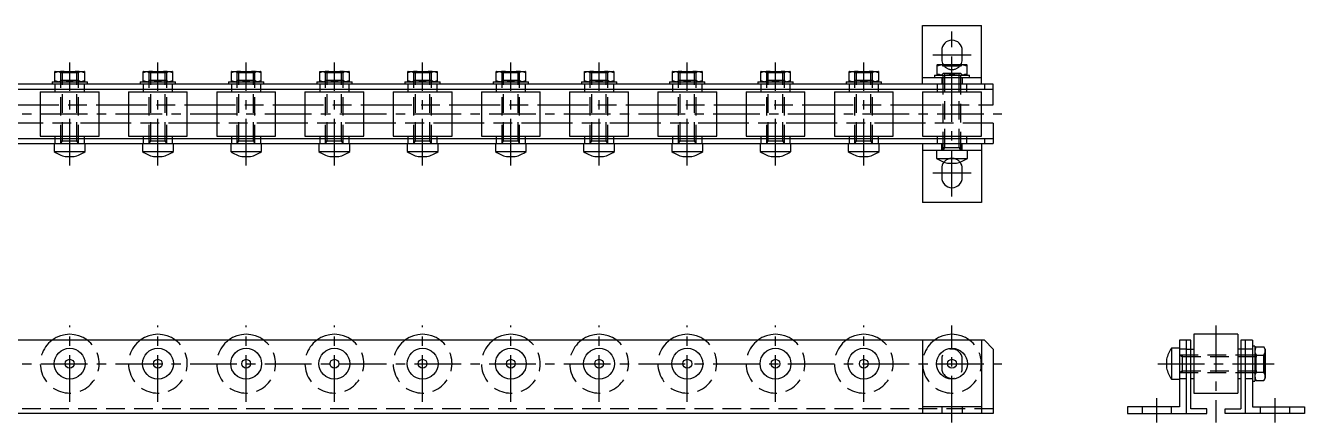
# Model space of a CAD drawing. Extents: x -3 to 884, y -8 to 142.
# Drawn here: x 449 to 883.8, y 7 to 142.1 of the extents above; entities that cross this region are included whole.
import ezdxf

# ---------------------------------------------------------------- set-up
doc = ezdxf.new("R2010")
doc.units = 0
doc.header["$LTSCALE"] = 0.5
doc.linetypes.add('CENTER', pattern=[50.8, 31.75, -6.35, 6.35, -6.35])
doc.linetypes.add('DASHED', pattern=[19.05, 12.7, -6.35])
for name, color, linetype in [('MSM_CENTER', 1, 'CENTER'), ('MSM_CONTINUOUS', 7, 'CONTINUOUS'), ('MSM_DASHED', 4, 'DASHED')]:
    doc.layers.add(name, color=color, linetype=linetype)

msp = doc.modelspace()

# ---------------------------------------------------------------- linework, layer by layer
at = {"layer": 'MSM_CENTER'}
for p, q in [((764, 83.91), (764, 140.11)), ((757.5, 132.11), (770.5, 132.11)), ((464, 94.51), (464, 129.51)), ((494, 94.51), (494, 129.51)), ((524, 94.51), (524, 129.51)), ((554, 94.51), (554, 129.51)), ((584, 94.51), (584, 129.51)), ((614, 94.51), (614, 129.51)), ((644, 94.51), (644, 129.51)), ((674, 94.51), (674, 129.51)), ((704, 94.51), (704, 129.51)), ((734, 94.51), (734, 129.51)), ((-3, 112.01), (781, 112.01)), ((770.5, 91.91), (757.5, 91.91)), ((464, 14), (464, 40)), ((494, 14), (494, 40)), ((524, 14), (524, 40)), ((554, 14), (554, 40)), ((584, 14), (584, 40)), ((614, 14), (614, 40)), ((644, 14), (644, 40)), ((674, 14), (674, 40)), ((704, 14), (704, 40)), ((734, 14), (734, 40)), ((764, 7), (764, 40)), ((853.74, 40), (853.74, 7)), ((-3, 27), (781, 27)), ((833.94, 27), (873.54, 27)), ((833.64, 7), (833.64, 15.3)), ((873.84, 7), (873.84, 15.3))]:
    msp.add_line(p, q, dxfattribs=at)
at = {"layer": 'MSM_CONTINUOUS'}
for p, q in [((754, 122.11), (754, 142.11)), ((754, 142.11), (774, 142.11)), ((774, 122.11), (774, 142.11)), ((760.5, 133.61), (760.5, 130.61)), ((767.5, 130.61), (767.5, 133.61)), ((459.1, 126.51), (459, 126.45)), ((459, 122.97), (459, 126.45)), ((459.1, 126.51), (468.9, 126.51)), ((469, 126.45), (468.9, 126.51)), ((469, 126.45), (469, 122.97)), ((489.1, 126.51), (489, 126.45)), ((489, 122.97), (489, 126.45)), ((489.1, 126.51), (498.9, 126.51)), ((499, 126.45), (498.9, 126.51)), ((499, 126.45), (499, 122.97)), ((519.1, 126.51), (519, 126.45)), ((519, 122.97), (519, 126.45)), ((519.1, 126.51), (528.9, 126.51)), ((529, 126.45), (528.9, 126.51)), ((529, 126.45), (529, 122.97)), ((549.1, 126.51), (549, 126.45)), ((549, 122.97), (549, 126.45)), ((549.1, 126.51), (558.9, 126.51)), ((559, 126.45), (558.9, 126.51)), ((559, 126.45), (559, 122.97)), ((579.1, 126.51), (579, 126.45)), ((579, 122.97), (579, 126.45)), ((579.1, 126.51), (588.9, 126.51)), ((589, 126.45), (588.9, 126.51)), ((589, 126.45), (589, 122.97)), ((609.1, 126.51), (609, 126.45)), ((609, 122.97), (609, 126.45)), ((609.1, 126.51), (618.9, 126.51)), ((619, 126.45), (618.9, 126.51)), ((619, 126.45), (619, 122.97)), ((639.1, 126.51), (639, 126.45)), ((639, 122.97), (639, 126.45)), ((639.1, 126.51), (648.9, 126.51)), ((649, 126.45), (648.9, 126.51)), ((649, 126.45), (649, 122.97)), ((669.1, 126.51), (669, 126.45)), ((669, 122.97), (669, 126.45)), ((669.1, 126.51), (678.9, 126.51)), ((679, 126.45), (678.9, 126.51)), ((679, 126.45), (679, 122.97)), ((699.1, 126.51), (699, 126.45)), ((699, 122.97), (699, 126.45)), ((699.1, 126.51), (708.9, 126.51)), ((709, 126.45), (708.9, 126.51)), ((709, 126.45), (709, 122.97)), ((729.1, 126.51), (729, 126.45)), ((729, 122.97), (729, 126.45)), ((729.1, 126.51), (738.9, 126.51)), ((739, 126.45), (738.9, 126.51)), ((739, 126.45), (739, 122.97)), ((759.1, 128.81), (759, 128.75)), ((759, 125.27), (759, 128.75)), ((759.1, 128.81), (768.9, 128.81)), ((764, 125.72), (764, 128.31)), ((769, 128.75), (768.9, 128.81)), ((769, 128.75), (769, 125.27)), ((778, 122.11), (0, 122.11)), ((458, 122.91), (458, 122.11)), ((458, 122.91), (470, 122.91)), ((459, 122.97), (459.1, 122.91)), ((464, 123.42), (464, 126.01)), ((468.9, 122.91), (469, 122.97)), ((470, 122.11), (470, 122.91)), ((488, 122.91), (488, 122.11)), ((488, 122.91), (500, 122.91)), ((489, 122.97), (489.1, 122.91)), ((494, 123.42), (494, 126.01)), ((498.9, 122.91), (499, 122.97)), ((500, 122.11), (500, 122.91)), ((518, 122.91), (518, 122.11)), ((518, 122.91), (530, 122.91)), ((519, 122.97), (519.1, 122.91)), ((524, 123.42), (524, 126.01)), ((528.9, 122.91), (529, 122.97)), ((530, 122.11), (530, 122.91)), ((548, 122.91), (548, 122.11)), ((548, 122.91), (560, 122.91)), ((549, 122.97), (549.1, 122.91)), ((554, 123.42), (554, 126.01)), ((558.9, 122.91), (559, 122.97)), ((560, 122.11), (560, 122.91)), ((578, 122.91), (578, 122.11)), ((578, 122.91), (590, 122.91)), ((579, 122.97), (579.1, 122.91)), ((584, 123.42), (584, 126.01)), ((588.9, 122.91), (589, 122.97)), ((590, 122.11), (590, 122.91)), ((608, 122.91), (608, 122.11)), ((608, 122.91), (620, 122.91)), ((609, 122.97), (609.1, 122.91)), ((614, 123.42), (614, 126.01)), ((618.9, 122.91), (619, 122.97)), ((620, 122.11), (620, 122.91)), ((638, 122.91), (638, 122.11)), ((638, 122.91), (650, 122.91)), ((639, 122.97), (639.1, 122.91)), ((644, 123.42), (644, 126.01)), ((648.9, 122.91), (649, 122.97)), ((650, 122.11), (650, 122.91)), ((668, 122.91), (668, 122.11)), ((668, 122.91), (680, 122.91)), ((669, 122.97), (669.1, 122.91)), ((674, 123.42), (674, 126.01)), ((678.9, 122.91), (679, 122.97)), ((680, 122.11), (680, 122.91)), ((698, 122.91), (698, 122.11)), ((698, 122.91), (710, 122.91)), ((699, 122.97), (699.1, 122.91)), ((704, 123.42), (704, 126.01)), ((708.9, 122.91), (709, 122.97)), ((710, 122.11), (710, 122.91)), ((728, 122.91), (728, 122.11)), ((728, 122.91), (740, 122.91)), ((729, 122.97), (729.1, 122.91)), ((734, 123.42), (734, 126.01)), ((738.9, 122.91), (739, 122.97)), ((740, 122.11), (740, 122.91)), ((754, 124.41), (774, 124.41)), ((758, 125.21), (758, 124.41)), ((758, 125.21), (770, 125.21)), ((759, 125.27), (759.1, 125.21)), ((768.9, 125.21), (769, 125.27)), ((770, 124.41), (770, 125.21)), ((775, 122.11), (775, 120.51)), ((778, 115.11), (778, 122.11)), ((0, 120.51), (778, 120.51)), ((454, 119.51), (454, 104.51)), ((454, 119.51), (474, 119.51)), ((459, 120.51), (459, 119.51)), ((469, 119.51), (469, 120.51)), ((474, 104.51), (474, 119.51)), ((484, 119.51), (484, 104.51)), ((484, 119.51), (504, 119.51)), ((489, 120.51), (489, 119.51)), ((499, 119.51), (499, 120.51)), ((504, 104.51), (504, 119.51)), ((514, 119.51), (514, 104.51)), ((514, 119.51), (534, 119.51)), ((519, 120.51), (519, 119.51)), ((529, 119.51), (529, 120.51)), ((534, 104.51), (534, 119.51)), ((544, 119.51), (544, 104.51)), ((544, 119.51), (564, 119.51)), ((549, 120.51), (549, 119.51)), ((559, 119.51), (559, 120.51)), ((564, 104.51), (564, 119.51)), ((574, 119.51), (574, 104.51)), ((574, 119.51), (594, 119.51)), ((579, 120.51), (579, 119.51)), ((589, 119.51), (589, 120.51)), ((594, 104.51), (594, 119.51)), ((604, 119.51), (604, 104.51)), ((604, 119.51), (624, 119.51)), ((609, 120.51), (609, 119.51)), ((619, 119.51), (619, 120.51)), ((624, 104.51), (624, 119.51)), ((634, 119.51), (634, 104.51)), ((634, 119.51), (654, 119.51)), ((639, 120.51), (639, 119.51)), ((649, 119.51), (649, 120.51)), ((654, 104.51), (654, 119.51)), ((664, 119.51), (664, 104.51)), ((664, 119.51), (684, 119.51)), ((669, 120.51), (669, 119.51)), ((679, 119.51), (679, 120.51)), ((684, 104.51), (684, 119.51)), ((694, 119.51), (694, 104.51)), ((694, 119.51), (714, 119.51)), ((699, 120.51), (699, 119.51)), ((709, 119.51), (709, 120.51)), ((714, 104.51), (714, 119.51)), ((724, 119.51), (724, 104.51)), ((724, 119.51), (744, 119.51)), ((729, 120.51), (729, 119.51)), ((739, 119.51), (739, 120.51)), ((744, 104.51), (744, 119.51)), ((754, 119.51), (754, 104.51)), ((754, 119.51), (774, 119.51)), ((759, 120.51), (759, 119.51)), ((769, 119.51), (769, 120.51)), ((774, 104.51), (774, 119.51)), ((444, 115.11), (454, 115.11)), ((474, 115.11), (484, 115.11)), ((504, 115.11), (514, 115.11)), ((534, 115.11), (544, 115.11)), ((564, 115.11), (574, 115.11)), ((594, 115.11), (604, 115.11)), ((624, 115.11), (634, 115.11)), ((654, 115.11), (664, 115.11)), ((684, 115.11), (694, 115.11)), ((714, 115.11), (724, 115.11)), ((744, 115.11), (754, 115.11)), ((774, 115.11), (778, 115.11)), ((454, 108.91), (444, 108.91)), ((484, 108.91), (474, 108.91)), ((514, 108.91), (504, 108.91)), ((544, 108.91), (534, 108.91)), ((574, 108.91), (564, 108.91)), ((604, 108.91), (594, 108.91)), ((634, 108.91), (624, 108.91)), ((664, 108.91), (654, 108.91)), ((694, 108.91), (684, 108.91)), ((724, 108.91), (714, 108.91)), ((754, 108.91), (744, 108.91)), ((778, 108.91), (774, 108.91)), ((778, 108.91), (778, 101.91)), ((454, 104.51), (474, 104.51)), ((459, 104.51), (459, 103.51)), ((469, 103.51), (469, 104.51)), ((484, 104.51), (504, 104.51)), ((489, 104.51), (489, 103.51)), ((499, 103.51), (499, 104.51)), ((514, 104.51), (534, 104.51)), ((519, 104.51), (519, 103.51)), ((529, 103.51), (529, 104.51)), ((544, 104.51), (564, 104.51)), ((549, 104.51), (549, 103.51)), ((559, 103.51), (559, 104.51)), ((574, 104.51), (594, 104.51)), ((579, 104.51), (579, 103.51)), ((589, 103.51), (589, 104.51)), ((604, 104.51), (624, 104.51)), ((609, 104.51), (609, 103.51)), ((619, 103.51), (619, 104.51)), ((634, 104.51), (654, 104.51)), ((639, 104.51), (639, 103.51)), ((649, 103.51), (649, 104.51)), ((664, 104.51), (684, 104.51)), ((669, 104.51), (669, 103.51)), ((679, 103.51), (679, 104.51)), ((694, 104.51), (714, 104.51)), ((699, 104.51), (699, 103.51)), ((709, 103.51), (709, 104.51)), ((724, 104.51), (744, 104.51)), ((729, 104.51), (729, 103.51)), ((739, 103.51), (739, 104.51)), ((754, 104.51), (774, 104.51)), ((759, 104.51), (759, 103.51)), ((769, 103.51), (769, 104.51)), ((778, 103.51), (0, 103.51)), ((0, 101.91), (778, 101.91)), ((458.75, 101.91), (458.75, 99.2)), ((469.25, 99.2), (469.25, 101.91)), ((488.75, 101.91), (488.75, 99.2)), ((499.25, 99.2), (499.25, 101.91)), ((518.75, 101.91), (518.75, 99.2)), ((529.25, 99.2), (529.25, 101.91)), ((548.75, 101.91), (548.75, 99.2)), ((559.25, 99.2), (559.25, 101.91)), ((578.75, 101.91), (578.75, 99.2)), ((589.25, 99.2), (589.25, 101.91)), ((608.75, 101.91), (608.75, 99.2)), ((619.25, 99.2), (619.25, 101.91)), ((638.75, 101.91), (638.75, 99.2)), ((649.25, 99.2), (649.25, 101.91)), ((668.75, 101.91), (668.75, 99.2)), ((679.25, 99.2), (679.25, 101.91)), ((698.75, 101.91), (698.75, 99.2)), ((709.25, 99.2), (709.25, 101.91)), ((728.75, 101.91), (728.75, 99.2)), ((739.25, 99.2), (739.25, 101.91)), ((754, 101.91), (754, 81.91)), ((774, 101.91), (774, 81.91)), ((775, 103.51), (775, 101.91)), ((458.75, 99.2), (469.25, 99.2)), ((462.51, 97.51), (465.49, 97.51)), ((488.75, 99.2), (499.25, 99.2)), ((492.51, 97.51), (495.49, 97.51)), ((518.75, 99.2), (529.25, 99.2)), ((522.51, 97.51), (525.49, 97.51)), ((548.75, 99.2), (559.25, 99.2)), ((552.51, 97.51), (555.49, 97.51)), ((578.75, 99.2), (589.25, 99.2)), ((582.51, 97.51), (585.49, 97.51)), ((608.75, 99.2), (619.25, 99.2)), ((612.51, 97.51), (615.49, 97.51)), ((638.75, 99.2), (649.25, 99.2)), ((642.51, 97.51), (645.49, 97.51)), ((668.75, 99.2), (679.25, 99.2)), ((672.51, 97.51), (675.49, 97.51)), ((698.75, 99.2), (709.25, 99.2)), ((702.51, 97.51), (705.49, 97.51)), ((728.75, 99.2), (739.25, 99.2)), ((732.51, 97.51), (735.49, 97.51)), ((774, 99.61), (754, 99.61)), ((758.75, 99.61), (758.75, 96.9)), ((758.75, 96.9), (769.25, 96.9)), ((769.25, 96.9), (769.25, 99.61)), ((760.5, 93.41), (760.5, 90.41)), ((762.51, 95.21), (765.49, 95.21)), ((767.5, 90.41), (767.5, 93.41)), ((774, 81.91), (754, 81.91)), ((775, 35), (3, 35)), ((754, 35), (754, 10)), ((774, 35), (774, 10)), ((775, 35), (778, 32)), ((845.24, 35), (841.34, 35)), ((841.34, 35), (841.34, 12.3)), ((843.64, 35), (843.64, 10)), ((845.24, 11.6), (845.24, 35)), ((846.24, 37), (846.24, 17)), ((861.24, 37), (846.24, 37)), ((861.24, 37), (861.24, 17)), ((862.24, 35), (862.24, 11.6)), ((866.14, 35), (862.24, 35)), ((863.84, 10), (863.84, 35)), ((866.14, 35), (866.14, 12.3)), ((778, 32), (778, 10)), ((838.63, 32.25), (838.63, 21.75)), ((841.34, 32.25), (838.63, 32.25)), ((843.64, 32), (846.24, 32)), ((863.84, 32), (861.24, 32)), ((866.94, 33), (866.14, 33)), ((866.94, 33), (866.94, 21)), ((867.44, 32.77), (866.94, 31.9)), ((867.44, 32.77), (870.03, 32.77)), ((870.54, 31.9), (870.03, 32.77)), ((870.54, 31.9), (870.54, 22.1)), ((836.94, 28.49), (836.94, 25.51)), ((867.44, 29.89), (870.03, 29.89)), ((838.63, 21.75), (841.34, 21.75)), ((845.24, 22), (846.24, 22)), ((861.24, 22), (862.24, 22)), ((866.94, 22.1), (867.44, 21.23)), ((867.44, 24.11), (870.03, 24.11)), ((870.03, 21.23), (870.54, 22.1)), ((866.14, 21), (866.94, 21)), ((867.44, 21.23), (870.03, 21.23)), ((846.24, 17), (861.24, 17)), ((778, 10), (0, 10)), ((774, 12.3), (754, 12.3)), ((841.34, 12.3), (823.64, 12.3)), ((823.64, 12.3), (823.64, 10)), ((823.64, 10), (850.64, 10)), ((850.64, 11.6), (845.24, 11.6)), ((850.64, 10), (850.64, 11.6)), ((856.84, 11.6), (862.24, 11.6)), ((856.84, 10), (856.84, 11.6)), ((883.84, 10), (856.84, 10)), ((866.14, 12.3), (883.84, 12.3)), ((883.84, 12.3), (883.84, 10))]:
    msp.add_line(p, q, dxfattribs=at)
for centre, radius in [((464, 27), 5.25), ((494, 27), 5.25), ((524, 27), 5.25), ((554, 27), 5.25), ((584, 27), 5.25), ((614, 27), 5.25), ((644, 27), 5.25), ((674, 27), 5.25), ((704, 27), 5.25), ((734, 27), 5.25), ((764, 27), 5.25), ((464, 27), 1.49), ((494, 27), 1.49), ((524, 27), 1.49), ((554, 27), 1.49), ((584, 27), 1.49), ((614, 27), 1.49), ((644, 27), 1.49), ((674, 27), 1.49), ((704, 27), 1.49), ((734, 27), 1.49), ((764, 27), 1.49)]:
    msp.add_circle(centre, radius, dxfattribs=at)
for centre, radius, start, end in [((764, 133.61), 3.5, 0, 180), ((764, 130.61), 3.5, 180, 210.9497), ((764, 130.61), 3.5, 329.0503, 0), ((461.5, 119.08), 7.37, 70.1592, 109.8408), ((466.5, 119.08), 7.37, 70.1592, 109.8408), ((491.5, 119.08), 7.37, 70.1592, 109.8408), ((496.5, 119.08), 7.37, 70.1592, 109.8408), ((521.5, 119.08), 7.37, 70.1592, 109.8408), ((526.5, 119.08), 7.37, 70.1592, 109.8408), ((551.5, 119.08), 7.37, 70.1592, 109.8408), ((556.5, 119.08), 7.37, 70.1592, 109.8408), ((581.5, 119.08), 7.37, 70.1592, 109.8408), ((586.5, 119.08), 7.37, 70.1592, 109.8408), ((611.5, 119.08), 7.37, 70.1592, 109.8408), ((616.5, 119.08), 7.37, 70.1592, 109.8408), ((641.5, 119.08), 7.37, 70.1592, 109.8408), ((646.5, 119.08), 7.37, 70.1592, 109.8408), ((671.5, 119.08), 7.37, 70.1592, 109.8408), ((676.5, 119.08), 7.37, 70.1592, 109.8408), ((701.5, 119.08), 7.37, 70.1592, 109.8408), ((706.5, 119.08), 7.37, 70.1592, 109.8408), ((731.5, 119.08), 7.37, 70.1592, 109.8408), ((736.5, 119.08), 7.37, 70.1592, 109.8408), ((761.5, 121.38), 7.37, 70.1592, 109.8408), ((766.5, 121.38), 7.37, 70.1592, 109.8408), ((461.5, 130.34), 7.37, 250.1592, 289.8408), ((466.5, 130.34), 7.37, 250.1592, 289.8408), ((491.5, 130.34), 7.37, 250.1592, 289.8408), ((496.5, 130.34), 7.37, 250.1592, 289.8408), ((521.5, 130.34), 7.37, 250.1592, 289.8408), ((526.5, 130.34), 7.37, 250.1592, 289.8408), ((551.5, 130.34), 7.37, 250.1592, 289.8408), ((556.5, 130.34), 7.37, 250.1592, 289.8408), ((581.5, 130.34), 7.37, 250.1592, 289.8408), ((586.5, 130.34), 7.37, 250.1592, 289.8408), ((611.5, 130.34), 7.37, 250.1592, 289.8408), ((616.5, 130.34), 7.37, 250.1592, 289.8408), ((641.5, 130.34), 7.37, 250.1592, 289.8408), ((646.5, 130.34), 7.37, 250.1592, 289.8408), ((671.5, 130.34), 7.37, 250.1592, 289.8408), ((676.5, 130.34), 7.37, 250.1592, 289.8408), ((701.5, 130.34), 7.37, 250.1592, 289.8408), ((706.5, 130.34), 7.37, 250.1592, 289.8408), ((731.5, 130.34), 7.37, 250.1592, 289.8408), ((736.5, 130.34), 7.37, 250.1592, 289.8408), ((761.5, 132.64), 7.37, 250.1592, 289.8408), ((766.5, 132.64), 7.37, 250.1592, 289.8408), ((465.54, 109.25), 12.12, 235.9445, 255.5214), ((462.46, 109.25), 12.12, 284.4786, 304.0555), ((495.54, 109.25), 12.12, 235.9445, 255.5214), ((492.46, 109.25), 12.12, 284.4786, 304.0555), ((525.54, 109.25), 12.12, 235.9445, 255.5214), ((522.46, 109.25), 12.12, 284.4786, 304.0555), ((555.54, 109.25), 12.12, 235.9445, 255.5214), ((552.46, 109.25), 12.12, 284.4786, 304.0555), ((585.54, 109.25), 12.12, 235.9445, 255.5214), ((582.46, 109.25), 12.12, 284.4786, 304.0555), ((615.54, 109.25), 12.12, 235.9445, 255.5214), ((612.46, 109.25), 12.12, 284.4786, 304.0555), ((645.54, 109.25), 12.12, 235.9445, 255.5214), ((642.46, 109.25), 12.12, 284.4786, 304.0555), ((675.54, 109.25), 12.12, 235.9445, 255.5214), ((672.46, 109.25), 12.12, 284.4786, 304.0555), ((705.54, 109.25), 12.12, 235.9445, 255.5214), ((702.46, 109.25), 12.12, 284.4786, 304.0555), ((735.54, 109.25), 12.12, 235.9445, 255.5214), ((732.46, 109.25), 12.12, 284.4786, 304.0555), ((765.54, 106.95), 12.12, 235.9445, 255.5214), ((762.46, 106.95), 12.12, 284.4786, 304.0555), ((764, 93.41), 3.5, 141.2477, 180), ((764, 93.41), 3.5, 0, 38.7523), ((764, 90.41), 3.5, 180, 0), ((464, 27), 10, 53.1301, 126.8699), ((494, 27), 10, 53.1301, 126.8699), ((524, 27), 10, 53.1301, 126.8699), ((554, 27), 10, 53.1301, 126.8699), ((584, 27), 10, 53.1301, 126.8699), ((614, 27), 10, 53.1301, 126.8699), ((644, 27), 10, 53.1301, 126.8699), ((674, 27), 10, 53.1301, 126.8699), ((704, 27), 10, 53.1301, 126.8699), ((734, 27), 10, 53.1301, 126.8699), ((764, 27), 10, 53.1301, 126.8699), ((848.67, 25.46), 12.12, 145.9445, 165.5214), ((869.55, 31.33), 2.56, 154.3574, 214.3573), ((867.92, 31.33), 2.56, 325.6427, 25.6426), ((876.6, 27), 9.61, 162.5124, 197.4876), ((860.87, 27), 9.61, 342.5124, 17.4876), ((848.67, 28.54), 12.12, 194.4786, 214.0555), ((869.55, 22.67), 2.56, 145.6427, 205.6426), ((867.92, 22.67), 2.56, 334.3574, 34.3573)]:
    msp.add_arc(centre, radius, start, end, dxfattribs=at)
at = {"layer": 'MSM_DASHED'}
for p, q in [((460.46, 126.51), (461, 125.97)), ((461.54, 126.51), (461, 125.97)), ((461.54, 102.85), (461.54, 126.51)), ((466.46, 126.51), (467, 125.97)), ((466.46, 102.85), (466.46, 126.51)), ((467.54, 126.51), (467, 125.97)), ((490.46, 126.51), (491, 125.97)), ((491.54, 126.51), (491, 125.97)), ((491.54, 102.85), (491.54, 126.51)), ((496.46, 126.51), (497, 125.97)), ((496.46, 102.85), (496.46, 126.51)), ((497.54, 126.51), (497, 125.97)), ((520.46, 126.51), (521, 125.97)), ((521.54, 126.51), (521, 125.97)), ((521.54, 102.85), (521.54, 126.51)), ((526.46, 126.51), (527, 125.97)), ((526.46, 102.85), (526.46, 126.51)), ((527.54, 126.51), (527, 125.97)), ((550.46, 126.51), (551, 125.97)), ((551.54, 126.51), (551, 125.97)), ((551.54, 102.85), (551.54, 126.51)), ((556.46, 126.51), (557, 125.97)), ((556.46, 102.85), (556.46, 126.51)), ((557.54, 126.51), (557, 125.97)), ((580.46, 126.51), (581, 125.97)), ((581.54, 126.51), (581, 125.97)), ((581.54, 102.85), (581.54, 126.51)), ((586.46, 126.51), (587, 125.97)), ((586.46, 102.85), (586.46, 126.51)), ((587.54, 126.51), (587, 125.97)), ((610.46, 126.51), (611, 125.97)), ((611.54, 126.51), (611, 125.97)), ((611.54, 102.85), (611.54, 126.51)), ((616.46, 126.51), (617, 125.97)), ((616.46, 102.85), (616.46, 126.51)), ((617.54, 126.51), (617, 125.97)), ((640.46, 126.51), (641, 125.97)), ((641.54, 126.51), (641, 125.97)), ((641.54, 102.85), (641.54, 126.51)), ((646.46, 126.51), (647, 125.97)), ((646.46, 102.85), (646.46, 126.51)), ((647.54, 126.51), (647, 125.97)), ((670.46, 126.51), (671, 125.97)), ((671.54, 126.51), (671, 125.97)), ((671.54, 102.85), (671.54, 126.51)), ((676.46, 126.51), (677, 125.97)), ((676.46, 102.85), (676.46, 126.51)), ((677.54, 126.51), (677, 125.97)), ((700.46, 126.51), (701, 125.97)), ((701.54, 126.51), (701, 125.97)), ((701.54, 102.85), (701.54, 126.51)), ((706.46, 126.51), (707, 125.97)), ((706.46, 102.85), (706.46, 126.51)), ((707.54, 126.51), (707, 125.97)), ((730.46, 126.51), (731, 125.97)), ((731.54, 126.51), (731, 125.97)), ((731.54, 102.85), (731.54, 126.51)), ((736.46, 126.51), (737, 125.97)), ((736.46, 102.85), (736.46, 126.51)), ((737.54, 126.51), (737, 125.97)), ((760.46, 128.81), (761, 128.27)), ((761.54, 128.81), (761, 128.27)), ((761, 99.61), (761, 128.27)), ((767, 128.27), (761, 128.27)), ((761.54, 100.55), (761.54, 128.81)), ((766.46, 100.55), (766.46, 128.81)), ((766.46, 128.81), (767, 128.27)), ((767.54, 128.81), (767, 128.27)), ((767, 99.61), (767, 128.27)), ((459, 122.11), (459, 120.51)), ((460.46, 122.91), (461, 123.45)), ((467, 125.97), (461, 125.97)), ((461, 101.91), (461, 125.97)), ((467, 123.45), (461, 123.45)), ((467, 101.91), (467, 125.97)), ((467.54, 122.91), (467, 123.45)), ((469, 120.51), (469, 122.11)), ((489, 122.11), (489, 120.51)), ((490.46, 122.91), (491, 123.45)), ((497, 125.97), (491, 125.97)), ((491, 101.91), (491, 125.97)), ((497, 123.45), (491, 123.45)), ((497, 101.91), (497, 125.97)), ((497.54, 122.91), (497, 123.45)), ((499, 120.51), (499, 122.11)), ((519, 122.11), (519, 120.51)), ((520.46, 122.91), (521, 123.45)), ((527, 125.97), (521, 125.97)), ((521, 101.91), (521, 125.97)), ((527, 123.45), (521, 123.45)), ((527, 101.91), (527, 125.97)), ((527.54, 122.91), (527, 123.45)), ((529, 120.51), (529, 122.11)), ((549, 122.11), (549, 120.51)), ((550.46, 122.91), (551, 123.45)), ((557, 125.97), (551, 125.97)), ((551, 101.91), (551, 125.97)), ((557, 123.45), (551, 123.45)), ((557, 101.91), (557, 125.97)), ((557.54, 122.91), (557, 123.45)), ((559, 120.51), (559, 122.11)), ((579, 122.11), (579, 120.51)), ((580.46, 122.91), (581, 123.45)), ((587, 125.97), (581, 125.97)), ((581, 101.91), (581, 125.97)), ((587, 123.45), (581, 123.45)), ((587, 101.91), (587, 125.97)), ((587.54, 122.91), (587, 123.45)), ((589, 120.51), (589, 122.11)), ((609, 122.11), (609, 120.51)), ((610.46, 122.91), (611, 123.45)), ((617, 125.97), (611, 125.97)), ((611, 101.91), (611, 125.97)), ((617, 123.45), (611, 123.45)), ((617, 101.91), (617, 125.97)), ((617.54, 122.91), (617, 123.45)), ((619, 120.51), (619, 122.11)), ((639, 122.11), (639, 120.51)), ((640.46, 122.91), (641, 123.45)), ((647, 125.97), (641, 125.97)), ((641, 101.91), (641, 125.97)), ((647, 123.45), (641, 123.45)), ((647, 101.91), (647, 125.97)), ((647.54, 122.91), (647, 123.45)), ((649, 120.51), (649, 122.11)), ((669, 122.11), (669, 120.51)), ((670.46, 122.91), (671, 123.45)), ((677, 125.97), (671, 125.97)), ((671, 101.91), (671, 125.97)), ((677, 123.45), (671, 123.45)), ((677, 101.91), (677, 125.97)), ((677.54, 122.91), (677, 123.45)), ((679, 120.51), (679, 122.11)), ((699, 122.11), (699, 120.51)), ((700.46, 122.91), (701, 123.45)), ((707, 125.97), (701, 125.97)), ((701, 101.91), (701, 125.97)), ((707, 123.45), (701, 123.45)), ((707, 101.91), (707, 125.97)), ((707.54, 122.91), (707, 123.45)), ((709, 120.51), (709, 122.11)), ((729, 122.11), (729, 120.51)), ((730.46, 122.91), (731, 123.45)), ((737, 125.97), (731, 125.97)), ((731, 101.91), (731, 125.97)), ((737, 123.45), (731, 123.45)), ((737, 101.91), (737, 125.97)), ((737.54, 122.91), (737, 123.45)), ((739, 120.51), (739, 122.11)), ((759, 122.11), (759, 120.51)), ((760.46, 125.21), (761, 125.75)), ((760.5, 124.41), (760.5, 122.11)), ((767, 125.75), (761, 125.75)), ((767.54, 125.21), (767, 125.75)), ((767.5, 124.41), (767.5, 122.11)), ((769, 120.51), (769, 122.11)), ((454, 115.11), (474, 115.11)), ((484, 115.11), (504, 115.11)), ((514, 115.11), (534, 115.11)), ((544, 115.11), (564, 115.11)), ((574, 115.11), (594, 115.11)), ((604, 115.11), (624, 115.11)), ((634, 115.11), (654, 115.11)), ((664, 115.11), (684, 115.11)), ((694, 115.11), (714, 115.11)), ((724, 115.11), (744, 115.11)), ((754, 115.11), (774, 115.11)), ((474, 108.91), (454, 108.91)), ((504, 108.91), (484, 108.91)), ((534, 108.91), (514, 108.91)), ((564, 108.91), (544, 108.91)), ((594, 108.91), (574, 108.91)), ((624, 108.91), (604, 108.91)), ((654, 108.91), (634, 108.91)), ((684, 108.91), (664, 108.91)), ((714, 108.91), (694, 108.91)), ((744, 108.91), (724, 108.91)), ((774, 108.91), (754, 108.91)), ((459, 103.51), (459, 101.91)), ((461, 102.85), (467, 102.85)), ((461, 101.91), (461.54, 102.85)), ((467, 101.91), (466.46, 102.85)), ((469, 101.91), (469, 103.51)), ((489, 103.51), (489, 101.91)), ((491, 102.85), (497, 102.85)), ((491, 101.91), (491.54, 102.85)), ((497, 101.91), (496.46, 102.85)), ((499, 101.91), (499, 103.51)), ((519, 103.51), (519, 101.91)), ((521, 102.85), (527, 102.85)), ((521, 101.91), (521.54, 102.85)), ((527, 101.91), (526.46, 102.85)), ((529, 101.91), (529, 103.51)), ((549, 103.51), (549, 101.91)), ((551, 102.85), (557, 102.85)), ((551, 101.91), (551.54, 102.85)), ((557, 101.91), (556.46, 102.85)), ((559, 101.91), (559, 103.51)), ((579, 103.51), (579, 101.91)), ((581, 102.85), (587, 102.85)), ((581, 101.91), (581.54, 102.85)), ((587, 101.91), (586.46, 102.85)), ((589, 101.91), (589, 103.51)), ((609, 103.51), (609, 101.91)), ((611, 102.85), (617, 102.85)), ((611, 101.91), (611.54, 102.85)), ((617, 101.91), (616.46, 102.85)), ((619, 101.91), (619, 103.51)), ((639, 103.51), (639, 101.91)), ((641, 102.85), (647, 102.85)), ((641, 101.91), (641.54, 102.85)), ((647, 101.91), (646.46, 102.85)), ((649, 101.91), (649, 103.51)), ((669, 103.51), (669, 101.91)), ((671, 102.85), (677, 102.85)), ((671, 101.91), (671.54, 102.85)), ((677, 101.91), (676.46, 102.85)), ((679, 101.91), (679, 103.51)), ((699, 103.51), (699, 101.91)), ((701, 102.85), (707, 102.85)), ((701, 101.91), (701.54, 102.85)), ((707, 101.91), (706.46, 102.85)), ((709, 101.91), (709, 103.51)), ((729, 103.51), (729, 101.91)), ((731, 102.85), (737, 102.85)), ((731, 101.91), (731.54, 102.85)), ((737, 101.91), (736.46, 102.85)), ((739, 101.91), (739, 103.51)), ((759, 103.51), (759, 101.91)), ((760.5, 99.61), (760.5, 101.91)), ((761, 99.61), (761.54, 100.55)), ((761, 100.55), (767, 100.55)), ((767, 99.61), (766.46, 100.55)), ((767.5, 99.61), (767.5, 101.91)), ((769, 101.91), (769, 103.51)), ((843.64, 32), (841.34, 32)), ((866.14, 32), (863.84, 32)), ((866.94, 30.54), (867.48, 30)), ((870.54, 30.54), (870, 30)), ((760.5, 28.5), (760.5, 25.5)), ((767.5, 25.5), (767.5, 28.5)), ((841.34, 30), (870, 30)), ((841.34, 30), (842.27, 29.46)), ((842.27, 30), (842.27, 24)), ((842.27, 29.46), (870.54, 29.46)), ((867.48, 24), (867.48, 30)), ((870, 24), (870, 30)), ((870.54, 29.46), (870, 30)), ((841.34, 24), (842.27, 24.54)), ((841.34, 24), (870, 24)), ((841.34, 22), (843.64, 22)), ((842.27, 24.54), (870.54, 24.54)), ((863.84, 22), (866.14, 22)), ((866.94, 23.46), (867.48, 24)), ((870.54, 24.54), (870, 24)), ((870.54, 23.46), (870, 24)), ((778, 11.6), (0, 11.6)), ((760.5, 12.3), (760.5, 10)), ((767.5, 12.3), (767.5, 10)), ((828.64, 12.3), (828.64, 10)), ((838.64, 10), (838.64, 12.3)), ((868.84, 12.3), (868.84, 10)), ((878.84, 10), (878.84, 12.3))]:
    msp.add_line(p, q, dxfattribs=at)
for centre, radius, start, end in [((764, 130.61), 3.5, 210.9497, 329.0503), ((764, 93.41), 3.5, 38.7523, 141.2477), ((464, 27), 10, 126.8699, 53.1301), ((494, 27), 10, 126.8699, 53.1301), ((524, 27), 10, 126.8699, 53.1301), ((554, 27), 10, 126.8699, 53.1301), ((584, 27), 10, 126.8699, 53.1301), ((614, 27), 10, 126.8699, 53.1301), ((644, 27), 10, 126.8699, 53.1301), ((674, 27), 10, 126.8699, 53.1301), ((704, 27), 10, 126.8699, 53.1301), ((734, 27), 10, 126.8699, 53.1301), ((764, 27), 10, 126.8699, 53.1301), ((764, 28.5), 3.5, 0, 180), ((764, 25.5), 3.5, 180, 0)]:
    msp.add_arc(centre, radius, start, end, dxfattribs=at)

doc.saveas('drawing.dxf')
